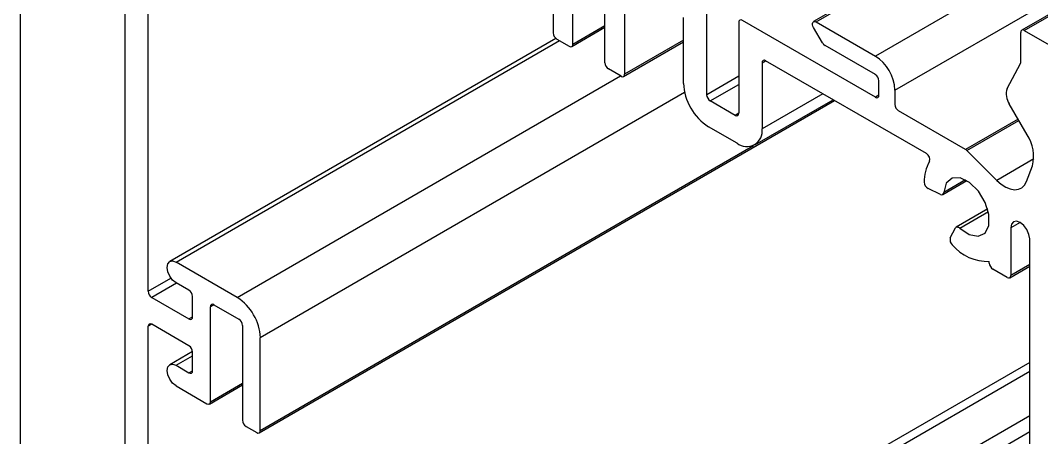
# Model space of a CAD drawing. Extents: x 0 to 4.79, y -8.18 to 0.
# Drawn here: x 0 to 2.023, y -5.85 to -5.025 of the extents above; entities that cross this region are included whole.
import ezdxf

# ---------------------------------------------------------------- set-up
doc = ezdxf.new("R2010")
doc.units = 0
doc.header["$LTSCALE"] = 0.5
doc.header["$MEASUREMENT"] = 0
doc.layers.add('Housing', color=150, linetype='CONTINUOUS')
doc.layers.add('Text-Unprinted', color=131, linetype='CONTINUOUS', plot=False)

msp = doc.modelspace()

# ---------------------------------------------------------------- linework, layer by layer
at = {"layer": 'Housing', "transparency": 16777216}
for p, q in [((0.2071, -4.0239), (0.2071, -7.1104)), ((2.867, -4.2805), (1.5715, -5.0269)), ((1.5765, -5.0274), (2.872, -4.281)), ((3.2795, -4.2975), (1.984, -5.0439)), ((1.989, -5.0444), (3.2845, -4.298)), ((2.9893, -4.3487), (1.6938, -5.0951)), ((1.7327, -5.1625), (3.0282, -4.4161)), ((0.253, -5.5606), (0.253, -4.4489)), ((1.0556, -4.8696), (1.0556, -5.0492)), ((1.0945, -5.0717), (1.0945, -4.892)), ((1.1581, -5.1084), (1.1581, -4.9288)), ((1.197, -4.9512), (1.197, -5.1309)), ((1.3597, -5.1717), (1.3597, -4.992)), ((1.0945, -5.0717), (1.1581, -5.0349)), ((1.3137, -5.1492), (1.3137, -5.0186)), ((1.4233, -5.0288), (1.4233, -5.2084)), ((1.6938, -5.1767), (1.4304, -5.0247)), ((1.5765, -5.0274), (1.6938, -5.0951)), ((1.0924, -5.0762), (1.1581, -5.0383)), ((1.5892, -5.0691), (1.5715, -5.0384)), ((1.9819, -5.1065), (1.9819, -5.0485)), ((1.989, -5.0444), (2.0385, -5.073)), ((1.0609, -5.0602), (0.2958, -5.5019)), ((0.3083, -5.5031), (1.068, -5.0645)), ((1.0627, -5.0615), (1.0874, -5.0758)), ((1.195, -5.1354), (1.3137, -5.0669)), ((1.3137, -5.0635), (1.197, -5.1309)), ((1.6938, -5.1318), (1.5942, -5.0743)), ((1.4693, -5.1084), (1.4763, -5.1043)), ((1.4693, -5.1084), (1.4693, -5.239)), ((1.7949, -5.2882), (1.4763, -5.1043)), ((1.9549, -5.1596), (1.9813, -5.1096)), ((0.4294, -5.573), (1.1891, -5.1344)), ((1.19, -5.1349), (1.1652, -5.1207)), ((1.4233, -5.1349), (1.3597, -5.1717)), ((1.3667, -5.1839), (1.4233, -5.1513)), ((1.7008, -5.1727), (1.7008, -5.1441)), ((1.3159, -5.1674), (0.4753, -5.6526)), ((1.5895, -5.1696), (1.4693, -5.239)), ((1.7008, -5.1727), (1.6938, -5.1767)), ((1.7327, -5.1625), (1.7327, -5.191)), ((0.4733, -5.8409), (1.6128, -5.1831)), ((1.4162, -5.2125), (1.3667, -5.1839)), ((1.4548, -5.2711), (1.61, -5.1815)), ((1.9944, -5.2508), (1.9592, -5.1897)), ((1.4233, -5.2084), (1.4162, -5.2125)), ((1.8726, -5.28), (1.7397, -5.2033)), ((1.4198, -5.2676), (1.3632, -5.235)), ((1.9766, -5.22), (1.8726, -5.28)), ((1.8751, -5.2819), (1.978, -5.2224)), ((0.4753, -5.8363), (1.4525, -5.2722)), ((1.9344, -5.3411), (1.8751, -5.2819)), ((2.0079, -5.2987), (1.9344, -5.3411)), ((1.9933, -5.3434), (2.0051, -5.3127)), ((1.8725, -5.3401), (1.8295, -5.365)), ((1.823, -5.369), (1.7982, -5.3572)), ((1.8274, -5.3692), (1.8751, -5.3416)), ((1.9165, -5.3977), (1.8542, -5.4337)), ((1.8613, -5.4358), (1.9179, -5.4031)), ((1.8422, -5.4552), (1.8528, -5.4352)), ((1.9808, -5.4246), (1.962, -5.4354)), ((1.962, -5.4354), (1.962, -5.5293)), ((1.9996, -6.5689), (1.9996, -5.4571)), ((1.9196, -5.5049), (1.9196, -5.5017)), ((0.4294, -5.573), (0.3083, -5.5031)), ((1.955, -5.5334), (1.9267, -5.5171)), ((1.96, -5.5339), (1.9996, -5.511)), ((1.9996, -5.5077), (1.962, -5.5293)), ((0.253, -5.5606), (0.2983, -5.5345)), ((0.3093, -5.5445), (0.2601, -5.5729)), ((0.3339, -5.5587), (0.3083, -5.5439)), ((0.2601, -5.5729), (0.3339, -5.6155)), ((0.341, -5.6114), (0.341, -5.571)), ((0.3834, -5.5873), (0.3763, -5.5914)), ((0.3763, -5.7792), (0.3763, -5.5914)), ((0.3834, -5.5873), (0.4329, -5.6159)), ((0.3339, -5.6155), (0.341, -5.6114)), ((0.2601, -5.626), (0.253, -5.63)), ((0.253, -6.7418), (0.253, -5.63)), ((0.3339, -5.6686), (0.2601, -5.626)), ((0.44, -5.6281), (0.44, -5.8159)), ((0.4753, -5.8363), (0.4753, -5.6526)), ((0.3409, -5.6799), (0.2958, -5.706)), ((0.341, -5.7179), (0.341, -5.6808)), ((1.9996, -5.7013), (0.2927, -6.6867)), ((0.3083, -5.7072), (0.341, -5.6883)), ((1.9996, -5.7195), (0.3046, -6.698)), ((0.3083, -5.7072), (0.3339, -5.722)), ((0.3339, -5.722), (0.341, -5.7179)), ((0.3763, -5.7792), (0.44, -5.7424)), ((0.3083, -5.7481), (0.3693, -5.7833)), ((0.3743, -5.7838), (0.44, -5.7458)), ((0.3159, -6.7783), (1.9996, -5.8064)), ((0.3032, -6.8177), (1.9996, -5.8384)), ((0.4471, -5.8282), (0.4683, -5.8404))]:
    msp.add_line(p, q, dxfattribs=at)
at = {"layer": 'Housing', "transparency": 16777216, "flags": 128}
for points in [[(1.5715, -5.0384), (1.5703, -5.0358), (1.5696, -5.0331), (1.5695, -5.0307), (1.57, -5.0287), (1.571, -5.0272), (1.5726, -5.0265), (1.5744, -5.0266), (1.5765, -5.0274)], [(1.8613, -5.4358), (1.8798, -5.4485), (1.8974, -5.4519), (1.9112, -5.4455), (1.9189, -5.4303), (1.919, -5.409), (1.9117, -5.385), (1.8982, -5.3625), (1.8806, -5.3452), (1.8621, -5.3361), (1.8457, -5.3367), (1.8342, -5.3469), (1.8295, -5.365)], [(1.9344, -5.3411), (1.9431, -5.3487), (1.9521, -5.3545), (1.961, -5.3582), (1.9695, -5.3596), (1.9773, -5.3588), (1.984, -5.3557), (1.9894, -5.3505), (1.9933, -5.3434)], [(1.9996, -5.4571), (1.9982, -5.448), (1.9941, -5.4386), (1.988, -5.4304), (1.9808, -5.4246), (1.9736, -5.4221), (1.9675, -5.4233), (1.9635, -5.428), (1.962, -5.4354)], [(1.8528, -5.4352), (1.8534, -5.4343), (1.8542, -5.4337), (1.8552, -5.4333), (1.8563, -5.4332), (1.8575, -5.4335), (1.8588, -5.434), (1.86, -5.4347), (1.8613, -5.4358)], [(0.3083, -5.5439), (0.3015, -5.5385), (0.2958, -5.5307), (0.292, -5.5219), (0.2906, -5.5133), (0.292, -5.5063), (0.2958, -5.5019), (0.3015, -5.5007), (0.3083, -5.5031)], [(0.3083, -5.7481), (0.3015, -5.7426), (0.2958, -5.7349), (0.292, -5.726), (0.2906, -5.7174), (0.292, -5.7104), (0.2958, -5.706), (0.3015, -5.7049), (0.3083, -5.7072)]]:
    msp.add_lwpolyline(points, dxfattribs=at)
at = {"layer": 'Housing', "transparency": 16777216}
for centre, radius, start, end in [((1.4276, -5.0281), 0.00437, 50.7967, 189.214), ((1.071, -5.0485), 0.0154, 182.6055, 237.3945), ((1.9862, -5.0478), 0.00437, 50.7967, 189.214), ((1.0902, -5.0724), 0.00437, 230.7967, 9.214), ((1.6018, -5.0621), 0.0144, 208.8556, 238.0453), ((1.6482, -5.1663), 0.0845, 2.6055, 57.3945), ((1.1735, -5.1077), 0.0154, 182.6055, 237.3945), ((1.4736, -5.1077), 0.00437, 50.7967, 189.214), ((1.9753, -5.1067), 0.0066, 334.0641, 1.5682), ((1.1927, -5.1316), 0.00437, 230.7967, 9.214), ((1.6855, -5.1448), 0.0154, 2.6055, 57.3945), ((1.4212, -5.1443), 0.1076, 182.6055, 237.3945), ((1.375, -5.171), 0.0154, 182.6055, 237.3945), ((1.6965, -5.1734), 0.00437, 230.7967, 9.214), ((1.9869, -5.1705), 0.0338, 161.2244, 214.7514), ((1.748, -5.1903), 0.0154, 182.6055, 237.3945), ((1.419, -5.2091), 0.00437, 230.7967, 9.214), ((1.4391, -5.2439), 0.0306, 230.7967, 9.214), ((1.9301, -5.2938), 0.0774, 345.8864, 33.7246), ((1.8666, -5.2902), 0.0119, 44.5969, 59.4302), ((1.7885, -5.2998), 0.0133, 341.9852, 60.9859), ((1.8642, -5.3421), 0.0737, 148.8325, 181.9333), ((1.8056, -5.344), 0.0151, 182.1454, 240.5902), ((1.8253, -5.3654), 0.00422, 237.714, 6.1642), ((1.8549, -5.4588), 0.0131, 164.2517, 229.0173), ((1.9174, -5.4087), 0.093, 220.1349, 271.3741), ((1.935, -5.5042), 0.0154, 182.6055, 237.3945), ((1.9577, -5.53), 0.00437, 230.7967, 9.214), ((0.2684, -5.5599), 0.0154, 182.6055, 237.3945), ((0.3256, -5.5717), 0.0154, 2.6055, 57.3945), ((0.3756, -5.6571), 0.0999, 2.6055, 57.3945), ((0.3807, -5.5907), 0.00437, 50.7967, 189.214), ((0.3367, -5.6121), 0.00437, 230.7967, 9.214), ((0.4246, -5.6288), 0.0154, 2.6055, 57.3945), ((0.2574, -5.6293), 0.00437, 50.7967, 189.214), ((0.3256, -5.6815), 0.0154, 2.6055, 57.3945), ((0.3367, -5.7186), 0.00437, 230.7967, 9.214), ((0.372, -5.7799), 0.00437, 230.7967, 9.214), ((0.4553, -5.8152), 0.0154, 182.6055, 237.3945), ((0.471, -5.837), 0.00437, 230.7967, 9.214)]:
    msp.add_arc(centre, radius, start, end, dxfattribs=at)
at = {"layer": 'Text-Unprinted', "ltscale": 0.5, "transparency": 16777216}
msp.add_lwpolyline([(0, 0), (4.7884, 0), (4.7884, -8.1768), (0, -8.1768)], close=True, dxfattribs=at)

doc.saveas('drawing.dxf')
